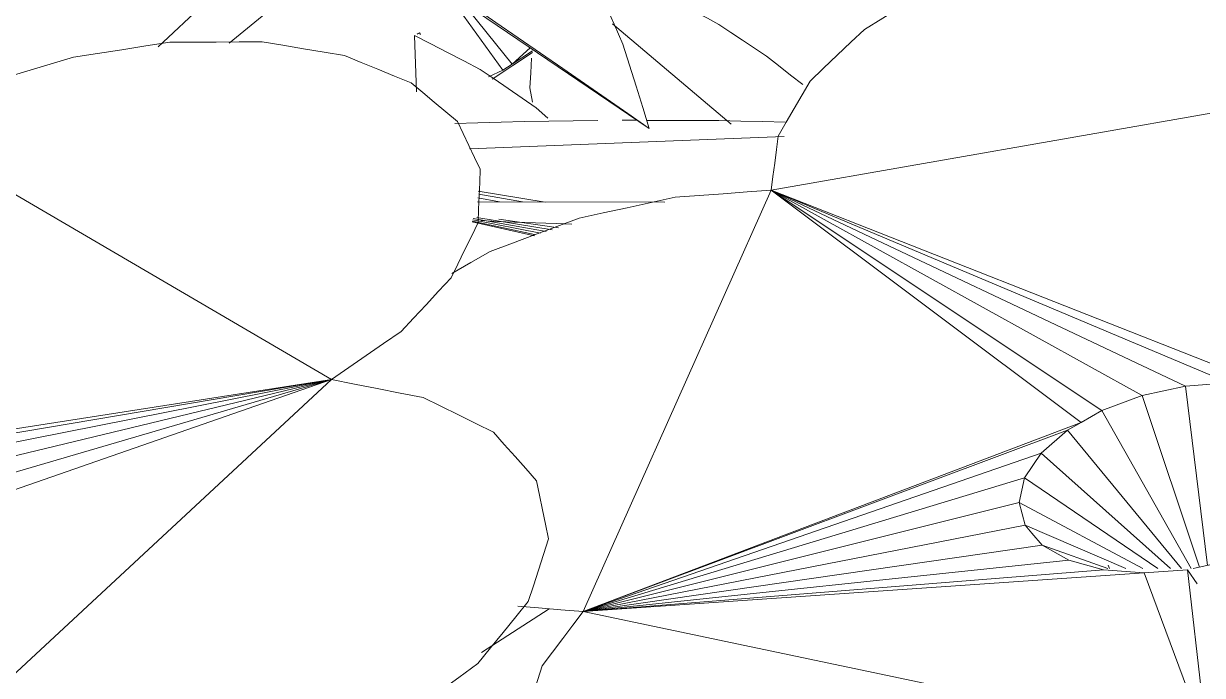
# Model space of a CAD drawing. Header units: metres. Extents: x 10.2 to 20.8, y -0.2 to 6.6.
# Drawn here: x 14.6557 to 14.7141, y 2.7311 to 2.7634 of the extents above; entities that cross this region are included whole.
import ezdxf

# ---------------------------------------------------------------- set-up
doc = ezdxf.new("R2010")
doc.units = ezdxf.units.M
doc.layers.add('Importações nas famílias', color=250, linetype='Continuous', lineweight=5)
doc.layers.add('Vegetação', color=7, linetype='Continuous', lineweight=5)

# ---------------------------------------------------------------- blocks, each defined once
blk = doc.blocks.new('Planta_pergolado_12200 - plantas pergolado_skp_Component_12-V4370-Corte 3')
at = {"layer": 'Importações nas famílias'}
for p, q in [((14.675151, 2.760028), (14.675052, 2.76283)), ((14.675349, 2.762873), (14.675295, 2.762948)), ((14.681084, 2.759246), (14.681648, 2.758731))]:
    blk.add_line(p, q, dxfattribs=at)
at = {"layer": 'Importações nas famílias', "flags": 128}
for points in [[(14.675052, 2.76283), (14.675864, 2.762408), (14.676676, 2.761986), (14.677488, 2.761564), (14.6783, 2.761143)], [(14.675295, 2.762948), (14.675234, 2.762918), (14.675173, 2.762889)], [(14.6783, 2.761143), (14.678996, 2.760668), (14.679692, 2.760194), (14.680388, 2.75972), (14.681084, 2.759246)]]:
    blk.add_lwpolyline(points, dxfattribs=at)
blk = doc.blocks.new('Planta_pergolado_12200 - plantas pergolado_skp_Component_17-V4372-Corte 3')
at = {"layer": 'Importações nas famílias'}
for p, q in [((14.685343, 2.758622), (14.686083, 2.758619)), ((14.693372, 2.757822), (14.677775, 2.757207)), ((14.678173, 2.754575), (14.687448, 2.754559)), ((14.679267, 2.754573), (14.678189, 2.754781)), ((14.678205, 2.755105), (14.681519, 2.754569)), ((14.678236, 2.754953), (14.680408, 2.754571)), ((14.677906, 2.753581), (14.681002, 2.752896)), ((14.677917, 2.753621), (14.681002, 2.752966)), ((14.677934, 2.753683), (14.681284, 2.753021)), ((14.677953, 2.753757), (14.681567, 2.753105)), ((14.678143, 2.753805), (14.681874, 2.753195)), ((14.68218, 2.753285), (14.679224, 2.753721))]:
    blk.add_line(p, q, dxfattribs=at)
at = {"layer": 'Importações nas famílias', "flags": 128}
for points in [[(14.677046, 2.758456), (14.678194, 2.758491), (14.679342, 2.758525), (14.68049, 2.758559)], [(14.68049, 2.758559), (14.681704, 2.758575), (14.682917, 2.75859), (14.68413, 2.758606)], [(14.686559, 2.758617), (14.687734, 2.758613), (14.68893, 2.758609), (14.690125, 2.758605)], [(14.690125, 2.758605), (14.691221, 2.758582), (14.692318, 2.758558), (14.693414, 2.758535)], [(14.680002, 2.753563), (14.679167, 2.753611), (14.678332, 2.753658)], [(14.682838, 2.753478), (14.682072, 2.753501), (14.681037, 2.753532), (14.680002, 2.753563)]]:
    blk.add_lwpolyline(points, dxfattribs=at)
blk = doc.blocks.new('Planta_pergolado_12200 - plantas pergolado_skp_Component_16-V4373-Corte 3')
for name in ['Planta_pergolado_12200 - plantas pergolado_skp_Component_12-V4370-Corte 3', 'Planta_pergolado_12200 - plantas pergolado_skp_Component_17-V4372-Corte 3']:
    blk.add_blockref(name, (0, 0))
blk = doc.blocks.new('Planta_pergolado_12200 - plantas pergolado_skp_Component_17-V4411-Corte 3')
at = {"layer": 'Importações nas famílias'}
for p, q in [((14.672464, 2.767862), (14.665865, 2.762449)), ((14.679421, 2.761098), (14.676569, 2.765076)), ((14.67734, 2.764553), (14.679885, 2.7614)), ((14.679885, 2.7614), (14.680778, 2.762219)), ((14.678904, 2.760662), (14.68089, 2.761982)), ((14.679885, 2.7614), (14.680903, 2.762061)), ((14.678714, 2.760775), (14.679421, 2.761098)), ((14.679421, 2.761098), (14.679885, 2.7614))]:
    blk.add_line(p, q, dxfattribs=at)
blk = doc.blocks.new('Planta_pergolado_12200 - plantas pergolado_skp_Component_16-V4412-Corte 3')
blk.add_blockref('Planta_pergolado_12200 - plantas pergolado_skp_Component_17-V4411-Corte 3', (0, 0))
blk = doc.blocks.new('Planta_pergolado_12200 - plantas pergolado_skp_-V4413-Corte 3')
blk.add_blockref('Planta_pergolado_12200 - plantas pergolado_skp_Component_16-V4412-Corte 3', (0, 0))
blk = doc.blocks.new('Planta_pergolado_12200 - plantas pergolado_skp_-V4414-Corte 3')
for name in ['Planta_pergolado_12200 - plantas pergolado_skp_-V4413-Corte 3', 'Planta_pergolado_12200 - plantas pergolado_skp_Component_16-V4373-Corte 3']:
    blk.add_blockref(name, (0, 0))
blk = doc.blocks.new('Planta_pergolado_12200 - plantas pergolado_skp_Component_12-V4415-Corte 3')
at = {"layer": 'Importações nas famílias'}
for p, q in [((14.690738, 2.758423), (14.684869, 2.763395)), ((14.680769, 2.760237), (14.680895, 2.759517))]:
    blk.add_line(p, q, dxfattribs=at)
at = {"layer": 'Importações nas famílias', "flags": 128}
for points in [[(14.685679, 2.76545), (14.685166, 2.765574), (14.684653, 2.765697), (14.68414, 2.76582), (14.683627, 2.765943)], [(14.687856, 2.76459), (14.687312, 2.764805), (14.686768, 2.76502), (14.686223, 2.765235), (14.685679, 2.76545)], [(14.690135, 2.76337), (14.689565, 2.763675), (14.688996, 2.76398), (14.688426, 2.764285), (14.687856, 2.76459)], [(14.692488, 2.761806), (14.6919, 2.762197), (14.691312, 2.762588), (14.690723, 2.762979), (14.690135, 2.76337)], [(14.680844, 2.761699), (14.680806, 2.760968), (14.680769, 2.760237)], [(14.694291, 2.760387), (14.69369, 2.76086), (14.693089, 2.761333), (14.692488, 2.761806)]]:
    blk.add_lwpolyline(points, dxfattribs=at)
blk = doc.blocks.new('Planta_pergolado_12200 - plantas pergolado_skp_Component_17-V4419-Corte 3')
at = {"layer": 'Importações nas famílias', "flags": 128}
blk.add_lwpolyline([(14.665421, 2.765134), (14.664646, 2.764412), (14.663871, 2.763691), (14.663096, 2.76297), (14.66234, 2.762267)], dxfattribs=at)
blk = doc.blocks.new('Planta_pergolado_12200 - plantas pergolado_skp_Component_16-V4420-Corte 3')
for name in ['Planta_pergolado_12200 - plantas pergolado_skp_Component_17-V4419-Corte 3', 'Planta_pergolado_12200 - plantas pergolado_skp_Component_12-V4415-Corte 3']:
    blk.add_blockref(name, (0, 0))
blk = doc.blocks.new('Planta_pergolado_12200 - plantas pergolado_skp_-V4513-Corte 3')
blk.add_blockref('Planta_pergolado_12200 - plantas pergolado_skp_Component_16-V4420-Corte 3', (0, 0))
blk = doc.blocks.new('Planta_pergolado_12200 - plantas pergolado_skp_-V4514-Corte 3')
for name in ['Planta_pergolado_12200 - plantas pergolado_skp_-V4414-Corte 3', 'Planta_pergolado_12200 - plantas pergolado_skp_-V4513-Corte 3']:
    blk.add_blockref(name, (0, 0))
blk = doc.blocks.new('Planta_pergolado_12200 - plantas pergolado_skp_Component_12-V5006-Corte 3')
at = {"layer": 'Importações nas famílias'}
for p, q in [((14.709499, 2.736404), (14.709424, 2.736573)), ((14.707633, 2.705646), (14.705517, 2.722721))]:
    blk.add_line(p, q, dxfattribs=at)
at = {"layer": 'Importações nas famílias', "flags": 128}
for points in [[(14.712422, 2.723579), (14.712362, 2.724483), (14.712301, 2.725387), (14.712241, 2.726292)], [(14.712257, 2.719918), (14.712298, 2.720833), (14.712339, 2.721749), (14.712381, 2.722664), (14.712422, 2.723579)], [(14.703735, 2.721865), (14.703943, 2.720814), (14.704151, 2.719763), (14.704359, 2.718711), (14.704567, 2.71766)], [(14.711686, 2.716254), (14.711829, 2.71717), (14.711971, 2.718086), (14.712114, 2.719002), (14.712257, 2.719918)], [(14.704567, 2.71766), (14.704803, 2.716618), (14.705039, 2.715575), (14.705274, 2.714533), (14.70551, 2.71349)], [(14.710718, 2.712627), (14.71096, 2.713534), (14.711202, 2.714441), (14.711444, 2.715347), (14.711686, 2.716254)], [(14.70551, 2.71349), (14.705767, 2.712481), (14.706025, 2.711472), (14.706282, 2.710463), (14.70654, 2.709454)], [(14.709362, 2.709078), (14.709701, 2.709966), (14.71004, 2.710853), (14.710379, 2.71174), (14.710718, 2.712627)], [(14.70654, 2.709454), (14.706813, 2.708502), (14.707086, 2.70755), (14.70736, 2.706598), (14.707633, 2.705646)], [(14.707633, 2.705646), (14.708065, 2.706504), (14.708497, 2.707362), (14.708929, 2.70822), (14.709362, 2.709078)]]:
    blk.add_lwpolyline(points, dxfattribs=at)
blk = doc.blocks.new('Planta_pergolado_12200 - plantas pergolado_skp_Component_12-V5007-Corte 3')
at = {"layer": 'Importações nas famílias'}
for p, q in [((14.678369, 2.732243), (14.681728, 2.734404)), ((14.661391, 2.721319), (14.670663, 2.727285))]:
    blk.add_line(p, q, dxfattribs=at)
at = {"layer": 'Importações nas famílias', "flags": 128}
for points in [[(14.678088, 2.728036), (14.678739, 2.728425), (14.679391, 2.728815), (14.680043, 2.729204), (14.680694, 2.729594)], [(14.675191, 2.726528), (14.675915, 2.726905), (14.67664, 2.727282), (14.677364, 2.727659), (14.678088, 2.728036)], [(14.672037, 2.725087), (14.672826, 2.725447), (14.673614, 2.725807), (14.674403, 2.726168), (14.675191, 2.726528)], [(14.662396, 2.724996), (14.662225, 2.724369), (14.661947, 2.723352), (14.661669, 2.722336), (14.661391, 2.721319)], [(14.66866, 2.723728), (14.669504, 2.724068), (14.670349, 2.724408), (14.671193, 2.724747), (14.672037, 2.725087)], [(14.665098, 2.722468), (14.665989, 2.722783), (14.666879, 2.723098), (14.66777, 2.723413), (14.66866, 2.723728)], [(14.661391, 2.721319), (14.662318, 2.721607), (14.663245, 2.721894), (14.664171, 2.722181), (14.665098, 2.722468)]]:
    blk.add_lwpolyline(points, dxfattribs=at)
blk = doc.blocks.new('Planta_pergolado_12200 - plantas pergolado_skp_Component_17-V5009-Corte 3')
at = {"layer": 'Importações nas famílias'}
for p, q in [((14.729419, 2.761583), (14.692726, 2.755158)), ((14.683412, 2.734267), (14.692726, 2.755158)), ((14.713262, 2.745444), (14.692726, 2.755158)), ((14.692726, 2.755158), (14.715408, 2.745603)), ((14.711118, 2.744975), (14.692726, 2.755158)), ((14.709124, 2.744228), (14.692726, 2.755158)), ((14.7081, 2.743644), (14.692726, 2.755158)), ((14.692726, 2.755158), (14.717411, 2.74544)), ((14.711118, 2.744975), (14.713262, 2.745444)), ((14.713262, 2.745444), (14.715408, 2.745603)), ((14.714348, 2.736558), (14.713262, 2.745444)), ((14.709124, 2.744228), (14.711118, 2.744975)), ((14.713955, 2.736472), (14.711118, 2.744975)), ((14.7081, 2.743644), (14.709124, 2.744228)), ((14.71355, 2.736404), (14.709124, 2.744228)), ((14.683412, 2.734267), (14.7081, 2.743644)), ((14.707415, 2.743254), (14.7081, 2.743644)), ((14.683412, 2.734267), (14.707415, 2.743254)), ((14.706108, 2.742119), (14.707415, 2.743254)), ((14.707415, 2.743254), (14.713072, 2.736404)), ((14.683412, 2.734267), (14.706108, 2.742119)), ((14.705291, 2.7409), (14.706108, 2.742119)), ((14.712525, 2.736404), (14.706108, 2.742119)), ((14.683412, 2.734267), (14.705291, 2.7409)), ((14.705021, 2.73968), (14.705291, 2.7409)), ((14.705291, 2.7409), (14.71189, 2.736404)), ((14.683412, 2.734267), (14.705021, 2.73968)), ((14.705315, 2.738544), (14.705021, 2.73968)), ((14.705021, 2.73968), (14.711149, 2.736404)), ((14.683412, 2.734267), (14.705315, 2.738544)), ((14.710302, 2.736404), (14.705315, 2.738544)), ((14.705651, 2.738152), (14.705315, 2.738544)), ((14.706154, 2.737567), (14.705651, 2.738152)), ((14.683412, 2.734267), (14.706154, 2.737567)), ((14.707481, 2.736817), (14.706154, 2.737567)), ((14.706154, 2.737567), (14.709421, 2.736404)), ((14.683412, 2.734267), (14.707481, 2.736817)), ((14.709205, 2.736344), (14.707481, 2.736817)), ((14.713786, 2.736435), (14.715498, 2.736809)), ((14.683412, 2.734267), (14.709205, 2.736344)), ((14.711208, 2.736182), (14.683412, 2.734267)), ((14.711208, 2.736182), (14.709205, 2.736344)), ((14.713355, 2.736341), (14.711208, 2.736182)), ((14.711208, 2.736182), (14.714349, 2.727781)), ((14.713355, 2.736341), (14.713837, 2.735647)), ((14.713355, 2.736341), (14.714349, 2.727781)), ((14.713786, 2.736435), (14.713642, 2.736404)), ((14.683412, 2.734267), (14.714349, 2.727781))]:
    blk.add_line(p, q, dxfattribs=at)
at = {"layer": 'Importações nas famílias', "flags": 128}
for points in [[(14.697347, 2.763127), (14.698254, 2.763688), (14.699162, 2.76425), (14.70007, 2.764811), (14.700977, 2.765372)], [(14.694652, 2.760558), (14.695325, 2.761201), (14.695999, 2.761843), (14.696673, 2.762485), (14.697347, 2.763127)], [(14.693075, 2.75784), (14.693469, 2.75852), (14.693864, 2.759199), (14.694258, 2.759879), (14.694652, 2.760558)], [(14.692726, 2.755158), (14.692813, 2.755829), (14.692901, 2.756499), (14.692988, 2.75717), (14.693075, 2.75784)], [(14.687966, 2.754807), (14.689156, 2.754895), (14.690346, 2.754982), (14.691536, 2.75507), (14.692726, 2.755158)], [(14.683213, 2.753767), (14.684401, 2.754027), (14.68559, 2.754287), (14.686778, 2.754547), (14.687966, 2.754807)], [(14.678791, 2.75211), (14.679897, 2.752525), (14.681002, 2.752939), (14.682108, 2.753353), (14.683213, 2.753767)], [(14.676896, 2.75103), (14.677844, 2.75157), (14.678791, 2.75211)], [(14.683412, 2.734267), (14.682301, 2.734357), (14.681191, 2.734447), (14.680171, 2.73453)], [(14.681371, 2.731587), (14.681881, 2.732257), (14.682392, 2.732927), (14.682902, 2.733597), (14.683412, 2.734267)], [(14.680523, 2.728868), (14.680735, 2.729548), (14.680947, 2.730228), (14.681159, 2.730907), (14.681371, 2.731587)]]:
    blk.add_lwpolyline(points, dxfattribs=at)
blk = doc.blocks.new('Planta_pergolado_12200 - plantas pergolado_skp_Component_16-V5010-Corte 3')
for name in ['Planta_pergolado_12200 - plantas pergolado_skp_Component_17-V5009-Corte 3', 'Planta_pergolado_12200 - plantas pergolado_skp_Component_12-V5006-Corte 3', 'Planta_pergolado_12200 - plantas pergolado_skp_Component_12-V5007-Corte 3']:
    blk.add_blockref(name, (0, 0))
blk = doc.blocks.new('Planta_pergolado_12200 - plantas pergolado_skp_Component_17-V5039-Corte 3')
at = {"layer": 'Importações nas famílias'}
for p, q in [((14.670929, 2.745766), (14.649319, 2.758404)), ((14.643206, 2.741457), (14.670929, 2.745766)), ((14.644797, 2.741362), (14.670929, 2.745766)), ((14.64651, 2.74093), (14.670929, 2.745766)), ((14.647827, 2.740212), (14.670929, 2.745766)), ((14.648659, 2.739258), (14.670929, 2.745766)), ((14.648948, 2.738133), (14.670929, 2.745766)), ((14.670929, 2.745766), (14.649537, 2.725898))]:
    blk.add_line(p, q, dxfattribs=at)
at = {"layer": 'Importações nas famílias', "flags": 128}
for points in [[(14.658145, 2.761753), (14.659338, 2.761937), (14.660532, 2.76212), (14.661725, 2.762303), (14.662918, 2.762487)], [(14.662918, 2.762487), (14.664064, 2.762493), (14.66521, 2.762499), (14.666356, 2.762506), (14.667501, 2.762512)], [(14.667501, 2.762512), (14.668521, 2.76234), (14.669541, 2.762169), (14.670561, 2.761997), (14.671582, 2.761826)], [(14.653506, 2.76036), (14.654666, 2.760709), (14.655826, 2.761057), (14.656985, 2.761405), (14.658145, 2.761753)], [(14.671582, 2.761826), (14.672406, 2.761489), (14.673231, 2.761151), (14.674056, 2.760814), (14.674881, 2.760476)], [(14.674881, 2.760476), (14.675454, 2.759996), (14.676028, 2.759516), (14.676601, 2.759035), (14.677175, 2.758555)], [(14.677175, 2.758555), (14.677458, 2.757964), (14.677741, 2.757374), (14.678024, 2.756783), (14.678306, 2.756193)], [(14.678306, 2.756193), (14.67828, 2.755532), (14.678253, 2.754871), (14.678226, 2.754211), (14.678199, 2.75355)], [(14.678199, 2.75355), (14.677864, 2.752865), (14.67753, 2.752179), (14.677195, 2.751494), (14.67686, 2.750808)], [(14.67686, 2.750808), (14.67624, 2.750144), (14.67562, 2.74948), (14.675, 2.748817), (14.67438, 2.748153)], [(14.67438, 2.748153), (14.673517, 2.747556), (14.672655, 2.746959), (14.671792, 2.746362), (14.670929, 2.745766)], [(14.670929, 2.745766), (14.672066, 2.745543), (14.673203, 2.745321), (14.67434, 2.745098), (14.675477, 2.744876)], [(14.675477, 2.744876), (14.676349, 2.744446), (14.677222, 2.744017), (14.678094, 2.743587), (14.678966, 2.743158)], [(14.678966, 2.743158), (14.679499, 2.742557), (14.680031, 2.741957), (14.680564, 2.741357), (14.681097, 2.740757)], [(14.681097, 2.740757), (14.681245, 2.740038), (14.681392, 2.739318), (14.68154, 2.738599), (14.681688, 2.73788)], [(14.681688, 2.73788), (14.681438, 2.737103), (14.681188, 2.736326), (14.680939, 2.735549), (14.680689, 2.734772)], [(14.680689, 2.734772), (14.680063, 2.734003), (14.679437, 2.733235), (14.678811, 2.732466), (14.678185, 2.731698)], [(14.678185, 2.731698), (14.677236, 2.731004), (14.676288, 2.73031), (14.675339, 2.729616), (14.67439, 2.728921)]]:
    blk.add_lwpolyline(points, dxfattribs=at)
blk = doc.blocks.new('Planta_pergolado_12200 - plantas pergolado_skp_Component_16-V5040-Corte 3')
blk.add_blockref('Planta_pergolado_12200 - plantas pergolado_skp_Component_17-V5039-Corte 3', (0, 0))
blk = doc.blocks.new('Planta_pergolado_12200 - plantas pergolado_skp_Component_12-V5069-Corte 3')
at = {"layer": 'Importações nas famílias'}
blk.add_line((14.800142, 2.67439), (14.778223, 2.689266), dxfattribs=at)
at = {"layer": 'Importações nas famílias', "flags": 128}
for points in [[(14.786157, 2.694949), (14.785266, 2.695474), (14.784376, 2.695999), (14.783485, 2.696524)], [(14.789422, 2.692415), (14.788606, 2.693049), (14.787789, 2.693682), (14.786973, 2.694315), (14.786157, 2.694949)], [(14.792352, 2.689477), (14.791619, 2.690212), (14.790887, 2.690946), (14.790154, 2.691681), (14.789422, 2.692415)], [(14.778504, 2.689268), (14.779543, 2.688558), (14.780582, 2.687849), (14.781621, 2.687139), (14.78266, 2.68643)], [(14.794915, 2.686167), (14.794274, 2.686995), (14.793634, 2.687822), (14.792993, 2.68865), (14.792352, 2.689477)], [(14.78266, 2.68643), (14.783746, 2.685685), (14.784832, 2.684941), (14.785918, 2.684197), (14.787005, 2.683453)], [(14.797083, 2.682522), (14.796541, 2.683433), (14.795999, 2.684345), (14.795457, 2.685256), (14.794915, 2.686167)], [(14.787005, 2.683453), (14.788112, 2.682691), (14.78922, 2.681929), (14.790328, 2.681167), (14.791436, 2.680406)], [(14.798832, 2.678582), (14.798395, 2.679567), (14.797958, 2.680552), (14.797521, 2.681537), (14.797083, 2.682522)], [(14.791436, 2.680406), (14.792539, 2.679645), (14.793642, 2.678884), (14.794746, 2.678122), (14.795849, 2.677361)], [(14.800142, 2.67439), (14.799814, 2.675438), (14.799487, 2.676486), (14.799159, 2.677534), (14.798832, 2.678582)], [(14.795849, 2.677361), (14.796922, 2.676619), (14.797995, 2.675876), (14.799069, 2.675133), (14.800142, 2.67439)]]:
    blk.add_lwpolyline(points, dxfattribs=at)
blk = doc.blocks.new('Planta_pergolado_12200 - plantas pergolado_skp_Component_16-V5110-Corte 3')
blk.add_blockref('Planta_pergolado_12200 - plantas pergolado_skp_Component_12-V5069-Corte 3', (-0.113456, 0.08382))
blk = doc.blocks.new('Planta_pergolado_12200 - plantas pergolado_skp_-V5111-Corte 3')
blk.add_blockref('Planta_pergolado_12200 - plantas pergolado_skp_Component_16-V5110-Corte 3', (0, 0))
blk = doc.blocks.new('Planta_pergolado_12200 - plantas pergolado_skp_-V5112-Corte 3')
for name in ['Planta_pergolado_12200 - plantas pergolado_skp_-V5111-Corte 3', 'Planta_pergolado_12200 - plantas pergolado_skp_Component_16-V5010-Corte 3', 'Planta_pergolado_12200 - plantas pergolado_skp_Component_16-V5040-Corte 3']:
    blk.add_blockref(name, (0, 0))
blk = doc.blocks.new('Planta_pergolado_12200 - plantas pergolado_skp_-V5113-Corte 3')
blk.add_blockref('Planta_pergolado_12200 - plantas pergolado_skp_-V5112-Corte 3', (0, 0))
blk = doc.blocks.new('Planta_pergolado_12200 - Planta_pergolado_12200-V5114-Corte 3')
for name in ['Planta_pergolado_12200 - plantas pergolado_skp_-V4514-Corte 3', 'Planta_pergolado_12200 - plantas pergolado_skp_-V5113-Corte 3']:
    blk.add_blockref(name, (0, 0))

msp = doc.modelspace()

# ---------------------------------------------------------------- block references
at = {"layer": 'Vegetação', "color": 250}
msp.add_blockref('Planta_pergolado_12200 - Planta_pergolado_12200-V5114-Corte 3', (0, 0), dxfattribs=at)

doc.saveas('drawing.dxf')
